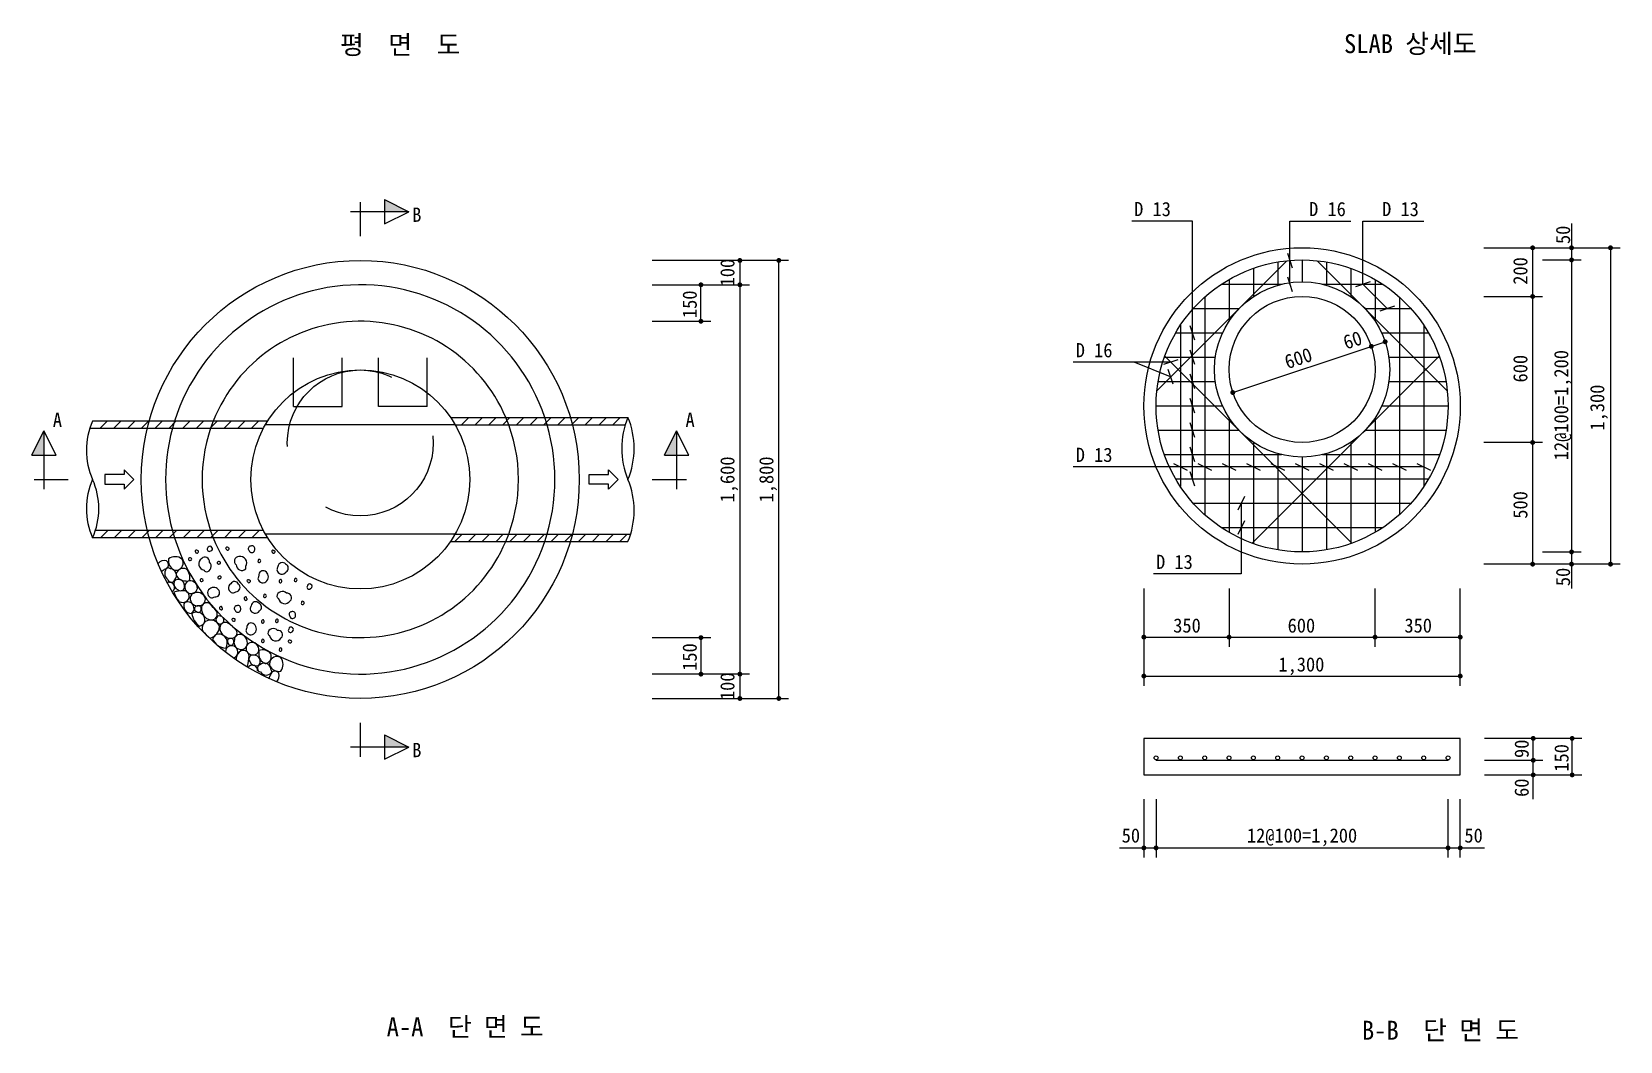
# Model space of a CAD drawing. Header units: inches. Extents: x 14 to 835, y 6 to 110.
# Drawn here: x 13.9 to 81, y 65.7 to 108.3 of the extents above; entities that cross this region are included whole.
import ezdxf
from ezdxf.enums import TextEntityAlignment as Align

# ---------------------------------------------------------------- set-up
doc = ezdxf.new("R2010")
doc.units = ezdxf.units.IN
doc.header["$MEASUREMENT"] = 0
doc.linetypes.add('HIDDEN', pattern=[9.525, 6.35, -3.175])
for name, color, linetype in [('ARHT', 8, 'Continuous'), ('COBR', 3, 'Continuous'), ('CODN', 1, 'Continuous'), ('COMM', 7, 'Continuous'), ('TEXT', 3, 'Continuous')]:
    doc.layers.add(name, color=color, linetype=linetype)
doc.styles.add('돋움', font='DotumChe.TTF')

# ---------------------------------------------------------------- blocks, each defined once
blk = doc.blocks.new('*X7')
at = {"color": 0}
for p, q in [((2192.3, 7340), (2222.3, 7370)), ((2248.8, 7340), (2278.8, 7370)), ((2305.4, 7340), (2335.4, 7370)), ((2362, 7340), (2392, 7370)), ((2418.5, 7340), (2448.5, 7370)), ((2475.1, 7340), (2505.1, 7370)), ((2531.7, 7340), (2561.7, 7370)), ((2588.2, 7340), (2618.2, 7370)), ((2644.8, 7340), (2674.8, 7370)), ((2701.4, 7340), (2731.4, 7370)), ((2757.9, 7340), (2787.9, 7370)), ((2814.5, 7340), (2844.5, 7370))]:
    blk.add_line(p, q, dxfattribs=at)
blk = doc.blocks.new('*X9')
at = {"color": 0}
for p, q in [((3648, 7325), (3678, 7355)), ((3704.6, 7325), (3734.6, 7355)), ((3761.2, 7325), (3791.2, 7355)), ((3817.8, 7325), (3847.8, 7355)), ((3874.3, 7325), (3904.3, 7355)), ((3930.9, 7325), (3960.9, 7355)), ((3987.5, 7325), (4017.5, 7355)), ((4044, 7325), (4074, 7355)), ((4100.6, 7325), (4130.6, 7355)), ((4157.2, 7325), (4187.2, 7355)), ((4213.7, 7325), (4243.7, 7355)), ((4270.3, 7325), (4300.3, 7355)), ((4326.9, 7325), (4356.9, 7355))]:
    blk.add_line(p, q, dxfattribs=at)
blk = doc.blocks.new('*X6')
at = {"color": 0}
for p, q in [((2189.7, 7790), (2219.7, 7820)), ((2246.3, 7790), (2276.3, 7820)), ((2302.9, 7790), (2332.9, 7820)), ((2359.4, 7790), (2389.4, 7820)), ((2416, 7790), (2446, 7820)), ((2472.6, 7790), (2502.6, 7820)), ((2529.1, 7790), (2559.1, 7820)), ((2585.7, 7790), (2615.7, 7820)), ((2642.3, 7790), (2672.3, 7820)), ((2698.8, 7790), (2728.8, 7820)), ((2755.4, 7790), (2785.4, 7820)), ((2812, 7790), (2842, 7820))]:
    blk.add_line(p, q, dxfattribs=at)
blk = doc.blocks.new('*X8')
at = {"color": 0}
for p, q in [((3675.5, 7805), (3705.5, 7835)), ((3732.1, 7805), (3762.1, 7835)), ((3788.6, 7805), (3818.6, 7835)), ((3845.2, 7805), (3875.2, 7835)), ((3901.8, 7805), (3931.8, 7835)), ((3958.3, 7805), (3988.3, 7835)), ((4014.9, 7805), (4044.9, 7835)), ((4071.5, 7805), (4101.5, 7835)), ((4128, 7805), (4158, 7835)), ((4184.6, 7805), (4214.6, 7835)), ((4241.2, 7805), (4271.2, 7835)), ((4297.8, 7805), (4327.8, 7835))]:
    blk.add_line(p, q, dxfattribs=at)

msp = doc.modelspace()

# ---------------------------------------------------------------- linework, layer by layer
at = {"layer": 'ARHT', "linetype": 'Continuous'}
for p, q in [((24.039, 86.385), (24.057, 86.365)), ((22.954, 84.316), (22.934, 84.334))]:
    msp.add_line(p, q, dxfattribs=at)
for centre, radius, start, end in [((21.421, 86.483), 0.0971, 122.59174, 260.39972), ((21.442, 86.524), 0.0838, 23.49975, 150.70396), ((21.462, 86.494), 0.0856, 275.20231, 47.86561), ((22.157, 86.509), 0.0575, 42.1344, 174.79769), ((22.144, 86.537), 0.0496, 206.82087, 238.45917), ((22.182, 86.506), 0.0652, 189.60028, 327.40826), ((22.206, 86.503), 0.0453, 314.01593, 97.84155), ((23.164, 86.505), 0.11, 92.92383, 225.58712), ((23.201, 86.463), 0.129, 238.78288, 14.01438), ((23.208, 86.507), 0.119, 354.01157, 114.60812), ((19.489, 85.727), 0.28, 66.13028, 149.11441), ((19.496, 85.822), 0.193, 277.09282, 56.47798), ((20.126, 85.996), 0.445, 170.12639, 243.54321), ((19.968, 85.699), 0.466, 51.61747, 126.89568), ((19.991, 85.914), 0.322, 258.63077, 359.8398), ((19.709, 85.775), 0.62, 12.82434, 27.80914), ((20.586, 86.057), 0.0569, 128.40942, 262.03187), ((20.6, 86.043), 0.0766, 32.88018, 129.84079), ((20.561, 86.114), 0.114, 278.87323, 297.79896), ((20.623, 86.06), 0.0481, 259.12938, 30.86846), ((20.865, 86.38), 0.0575, 42.1344, 174.79769), ((20.852, 86.408), 0.0496, 206.82087, 238.45917), ((20.89, 86.376), 0.0652, 189.60028, 327.40826), ((20.914, 86.374), 0.0453, 314.01593, 97.84155), ((21.237, 85.86), 0.27, 122.59174, 260.39972), ((21.227, 85.957), 0.188, 352.15845, 135.98407), ((21.253, 85.755), 0.238, 275.20231, 47.86561), ((21.374, 86.59), 0.205, 278.87323, 297.79896), ((21.801, 85.903), 0.0569, 128.40942, 262.03187), ((21.815, 85.888), 0.0766, 32.88018, 129.84079), ((21.775, 85.959), 0.114, 278.87323, 297.79896), ((21.838, 85.905), 0.0481, 259.12938, 30.86846), ((22.657, 85.979), 0.188, 91.06757, 234.89319), ((22.787, 85.823), 0.238, 179.18604, 311.84933), ((22.721, 85.906), 0.27, 326.65192, 104.4599), ((23.331, 86.529), 0.265, 202.99047, 221.91621), ((23.574, 85.941), 0.114, 152.20104, 171.12677), ((23.518, 85.967), 0.0569, 187.96813, 321.59058), ((23.521, 86.003), 0.0481, 59.13154, 190.87062), ((23.504, 85.98), 0.0766, 320.15922, 57.11982), ((24.096, 86.379), 0.0575, 42.1344, 174.79769), ((24.121, 86.376), 0.0652, 189.60028, 327.40826), ((24.145, 86.373), 0.0453, 314.01593, 97.84155), ((24.495, 85.726), 0.187, 42.1344, 174.79769), ((24.56, 85.684), 0.183, 299.29604, 66.50025), ((19.349, 85.698), 0.145, 284.83517, 285.14016), ((19.257, 85.956), 0.418, 288.03785, 308.86615), ((19.828, 85.455), 0.302, 126.42224, 235.19379), ((19.588, 85.35), 0.353, 57.57624, 80.24208), ((19.808, 85.24), 0.156, 192.38633, 341.4176), ((19.755, 85.375), 0.274, 317.40968, 85.18083), ((20.11, 84.953), 0.25, 357.56657, 138.1956), ((20.162, 85.422), 0.147, 159.46713, 187.27212), ((20.397, 85.55), 0.408, 201.05778, 273.55092), ((20.313, 85.356), 0.312, 65.5771, 157.92532), ((20.475, 85.373), 0.237, 257.09312, 292.42622), ((20.114, 85.298), 0.474, 342.30637, 46.21483), ((21.073, 85.167), 0.0569, 128.40942, 262.03187), ((21.086, 85.153), 0.0766, 32.88018, 129.84079), ((21.109, 85.169), 0.0481, 259.12938, 30.86846), ((21.367, 85.701), 0.205, 211.54083, 243.17912), ((21.827, 85.285), 0.0569, 128.40942, 262.03187), ((21.841, 85.271), 0.0766, 32.88018, 129.84079), ((21.802, 85.341), 0.114, 278.87323, 297.79896), ((21.864, 85.288), 0.0481, 259.12938, 30.86846), ((22.749, 85.702), 0.205, 343.87252, 15.51081), ((23.055, 85.135), 0.0575, 42.1344, 174.79769), ((23.104, 85.129), 0.0453, 314.01593, 97.84155), ((23.878, 85.166), 0.419, 152.20104, 171.12677), ((23.67, 85.274), 0.212, 191.87734, 324.63196), ((23.68, 85.395), 0.177, 59.13154, 190.87062), ((23.645, 85.32), 0.26, 319.68614, 60.95376), ((24.705, 85.534), 0.449, 152.20104, 171.12677), ((24.471, 85.639), 0.212, 189.60028, 327.40826), ((24.412, 85.154), 0.0481, 59.13154, 190.87062), ((24.396, 85.131), 0.0766, 320.15922, 57.11982), ((25.108, 85.141), 0.114, 152.20104, 171.12677), ((25.052, 85.166), 0.0569, 187.96813, 321.59058), ((25.055, 85.203), 0.0481, 59.13154, 190.87062), ((25.038, 85.18), 0.0766, 320.15922, 57.11982), ((19.77, 84.524), 0.567, 97.12387, 104.60405), ((19.724, 84.868), 0.22, 311.46558, 96.29197), ((19.675, 84.763), 0.203, 332.61457, 343.0162), ((20.566, 81.461), 3.277, 94.17028, 101.60226), ((21.029, 85.047), 1.183, 198.51952, 220.3999), ((20.192, 85.034), 0.282, 162.4106, 250.219), ((20.207, 84.887), 0.162, 226.89274, 19.92808), ((20.328, 84.49), 0.239, 312.32205, 90.13002), ((20.66, 84.894), 0.288, 129.80961, 241.53391), ((20.607, 84.845), 0.3, 354.77843, 116.11301), ((20.657, 84.855), 0.252, 237.80973, 351.68163), ((20.905, 84.396), 0.302, 141.81118, 262.74219), ((20.893, 84.283), 0.375, 34.9653, 126.99934), ((20.996, 84.357), 0.248, 273.48853, 34.59067), ((21.047, 85.223), 0.114, 278.87323, 297.79896), ((21.549, 84.632), 0.212, 125.36804, 258.12266), ((21.595, 84.606), 0.26, 29.04624, 130.31385), ((21.67, 84.642), 0.177, 259.12938, 30.86846), ((22.432, 84.846), 0.212, 122.59174, 260.39972), ((22.477, 84.935), 0.183, 23.49975, 150.70396), ((22.327, 85.08), 0.449, 278.87323, 297.79896), ((22.52, 84.869), 0.187, 275.20231, 47.86561), ((23.042, 85.163), 0.0496, 206.82087, 238.45917), ((23.08, 85.131), 0.0652, 189.60028, 327.40826), ((23.812, 84.466), 0.114, 152.20104, 171.12677), ((23.756, 84.492), 0.0569, 187.96813, 321.59058), ((23.758, 84.529), 0.0481, 59.13154, 190.87062), ((23.742, 84.505), 0.0766, 320.15922, 57.11982), ((24.493, 84.461), 0.238, 42.1344, 174.79769), ((24.439, 84.575), 0.205, 206.82087, 238.45917), ((24.466, 85.092), 0.114, 152.20104, 171.12677), ((24.41, 85.117), 0.0569, 187.96813, 321.59058), ((24.695, 84.435), 0.188, 314.01593, 97.84155), ((25.73, 84.841), 0.205, 152.20104, 171.12677), ((25.623, 84.889), 0.0971, 189.60028, 327.40826), ((25.634, 84.929), 0.0856, 42.1344, 174.79769), ((25.664, 84.91), 0.0838, 299.29604, 66.50025), ((20.289, 84.517), 0.287, 235.88274, 314.53234), ((20.648, 84.089), 0.319, 155.56922, 270.06402), ((20.494, 83.985), 0.273, 352.19746, 120.1117), ((20.515, 83.984), 0.252, 301.83373, 351.68163), ((20.87, 83.45), 0.37, 47.18438, 123.31019), ((20.911, 83.961), 0.129, 75.98563, 211.21712), ((20.977, 84.091), 0.265, 228.08379, 247.00953), ((20.905, 84.481), 0.387, 264.24322, 285.90616), ((20.953, 83.924), 0.11, 224.41288, 357.07617), ((20.955, 83.968), 0.119, 335.39188, 95.98843), ((21.552, 83.956), 0.47, 175.98475, 257.79414), ((21.298, 84.007), 0.215, 53.62928, 184.73434), ((19.126, 81.846), 3.277, 37.98807, 45.42005), ((21.51, 83.73), 0.239, 256.13984, 33.94782), ((21.441, 84.839), 0.419, 278.87323, 297.79896), ((21.904, 83.996), 0.0652, 122.59174, 260.39972), ((21.901, 84.02), 0.0453, 352.15845, 135.98407), ((21.935, 83.958), 0.0496, 211.54083, 243.17912), ((21.907, 83.971), 0.0575, 275.20231, 47.86561), ((22.572, 83.986), 0.11, 92.92383, 225.58712), ((22.739, 84.011), 0.265, 202.99047, 221.91621), ((22.609, 83.944), 0.129, 238.78288, 14.01438), ((22.616, 83.988), 0.119, 354.01157, 114.60812), ((22.945, 84.398), 0.0652, 122.59174, 260.39972), ((22.942, 84.422), 0.0453, 352.15845, 135.98407), ((22.948, 84.373), 0.0575, 275.20231, 47.86561), ((23.578, 83.883), 0.449, 152.20104, 171.12677), ((23.344, 83.988), 0.212, 189.60028, 327.40826), ((23.367, 84.075), 0.187, 42.1344, 174.79769), ((23.433, 84.033), 0.183, 299.29604, 66.50025), ((24.598, 84.446), 0.27, 189.60028, 327.40826), ((24.887, 83.728), 0.11, 92.92383, 225.58712), ((24.931, 83.73), 0.119, 354.01157, 114.60812), ((25.404, 84.176), 0.114, 152.20104, 171.12677), ((25.348, 84.201), 0.0569, 187.96813, 321.59058), ((25.35, 84.238), 0.0481, 59.13154, 190.87062), ((25.334, 84.215), 0.0766, 320.15922, 57.11982), ((21.443, 83.884), 0.786, 189.11553, 235.35807), ((20.956, 83.506), 0.272, 278.44495, 52.46029), ((21.44, 83.151), 0.331, 97.56553, 202.84482), ((21.472, 83.099), 0.388, 18.18955, 101.19108), ((21.304, 83.24), 0.537, 284.15881, 357.84554), ((21.865, 83.507), 0.173, 109.41915, 224.28064), ((21.865, 83.47), 0.15, 214.33318, 320.43907), ((21.73, 83.102), 0.574, 69.38927, 82.23533), ((22.088, 83.152), 0.239, 56.05218, 193.86016), ((21.855, 83.488), 0.17, 318.16744, 62.84204), ((20.204, 80.767), 3.277, 44.57994, 52.01193), ((22.415, 83.506), 0.0575, 42.1344, 174.79769), ((22.402, 83.534), 0.0496, 206.82087, 238.45917), ((22.44, 83.502), 0.0652, 189.60028, 327.40826), ((22.464, 83.5), 0.0453, 314.01593, 97.84155), ((23.369, 82.965), 0.419, 152.20104, 171.12677), ((23.172, 83.193), 0.177, 59.13154, 190.87062), ((23.137, 83.118), 0.26, 319.68614, 60.95376), ((23.721, 83.39), 0.114, 152.20104, 171.12677), ((23.665, 83.415), 0.0569, 187.96813, 321.59058), ((23.667, 83.452), 0.0481, 59.13154, 190.87062), ((23.65, 83.429), 0.0766, 320.15922, 57.11982), ((24.317, 83.417), 0.114, 152.20104, 171.12677), ((24.261, 83.443), 0.0569, 187.96813, 321.59058), ((24.263, 83.479), 0.0481, 59.13154, 190.87062), ((24.246, 83.456), 0.0766, 320.15922, 57.11982), ((24.852, 83.103), 0.0856, 42.1344, 174.79769), ((25.053, 83.752), 0.265, 202.99047, 221.91621), ((24.924, 83.686), 0.129, 238.78288, 14.01438), ((24.882, 83.084), 0.0838, 299.29604, 66.50025), ((24.052, 85.606), 3.897, 221.52867, 227.81226), ((21.832, 82.6), 0.297, 33.40294, 160.78546), ((22.127, 82.929), 0.621, 201.87762, 267.7683), ((22.314, 83.194), 0.47, 192.20586, 274.01525), ((21.802, 82.522), 0.369, 324.73763, 41.01776), ((22.282, 82.595), 0.11, 92.92383, 225.58712), ((22.449, 82.619), 0.265, 202.99047, 221.91621), ((22.319, 82.553), 0.129, 238.78288, 14.01438), ((22.326, 82.597), 0.119, 354.01157, 114.60812), ((22.365, 82.94), 0.215, 265.26566, 36.37072), ((22.839, 82.547), 0.387, 164.09384, 185.75678), ((22.754, 82.547), 0.302, 187.25781, 308.18882), ((22.715, 82.638), 0.248, 55.40933, 176.51147), ((22.641, 82.535), 0.375, 323.00066, 55.0347), ((23.162, 83.073), 0.212, 191.87734, 324.63196), ((23.213, 82.299), 0.252, 98.31837, 212.19027), ((23.204, 82.249), 0.3, 333.88699, 95.22157), ((23.721, 82.571), 0.114, 152.20104, 171.12677), ((23.665, 82.596), 0.0569, 187.96813, 321.59058), ((23.668, 82.633), 0.0481, 59.13154, 190.87062), ((23.651, 82.61), 0.0766, 320.15922, 57.11982), ((24.113, 82.895), 0.238, 42.1344, 174.79769), ((24.059, 83.009), 0.205, 206.82087, 238.45917), ((24.218, 82.879), 0.27, 189.60028, 327.40826), ((24.315, 82.869), 0.188, 314.01593, 97.84155), ((24.795, 82.591), 0.0575, 42.1344, 174.79769), ((24.782, 82.619), 0.0496, 206.82087, 238.45917), ((24.948, 83.015), 0.205, 152.20104, 171.12677), ((24.841, 83.063), 0.0971, 189.60028, 327.40826), ((24.82, 82.587), 0.0652, 189.60028, 327.40826), ((24.843, 82.585), 0.0453, 314.01593, 97.84155), ((22.343, 82.157), 0.252, 98.31837, 183.62886), ((22.343, 82.136), 0.273, 329.8883, 97.80254), ((22.361, 82.148), 0.264, 283.82604, 325.52389), ((23.009, 81.805), 0.47, 136.02366, 179.29422), ((22.848, 81.97), 0.239, 359.86998, 137.67796), ((23.252, 82.301), 0.288, 208.46609, 320.19039), ((19.819, 82.208), 3.277, 348.39774, 355.82972), ((23.245, 81.849), 0.162, 70.07192, 223.10727), ((23.311, 81.752), 0.25, 311.80439, 92.43343), ((23.731, 82.117), 0.237, 157.57378, 192.90688), ((23.908, 82.039), 0.408, 176.44908, 248.94222), ((23.656, 81.756), 0.474, 43.78517, 107.69363), ((23.715, 81.955), 0.312, 292.07468, 24.4229), ((24.272, 81.633), 0.322, 90.16019, 191.36923), ((24.134, 81.351), 0.62, 62.19085, 77.17566), ((24.472, 82.203), 0.114, 152.20104, 171.12677), ((24.415, 82.228), 0.0569, 187.96813, 321.59058), ((24.418, 82.265), 0.0481, 59.13154, 190.87062), ((24.057, 81.61), 0.466, 323.10432, 38.38253), ((24.401, 82.242), 0.0766, 320.15922, 57.11982), ((22.827, 81.622), 0.215, 328.08001, 340.18851), ((23.227, 81.365), 0.22, 353.70803, 138.53442), ((23.392, 81.834), 0.282, 199.781, 287.5894), ((23.598, 81.45), 0.156, 108.5824, 257.61367), ((23.733, 81.397), 0.274, 4.81916, 132.59032), ((23.813, 81.47), 0.302, 214.80621, 323.57776), ((23.78, 81.804), 0.147, 262.72787, 290.53287), ((24.314, 80.899), 0.418, 141.13385, 161.96214), ((24.354, 81.768), 0.445, 206.45679, 279.87361), ((24.18, 81.138), 0.193, 33.52202, 172.90718), ((23.708, 81.23), 0.353, 9.75792, 32.42376), ((24.085, 81.131), 0.28, 300.88559, 23.86972), ((24.056, 80.991), 0.145, 164.85984, 165.16483)]:
    msp.add_arc(centre, radius, start, end, dxfattribs=at)
at = {"layer": 'COBR'}
for p, q in [((61.406, 93.167), (66.895, 98.656)), ((66.508, 98.604), (66.508, 97.62)), ((67.536, 98.69), (67.536, 97.765)), ((68.176, 98.656), (73.665, 93.167)), ((68.563, 98.604), (68.563, 97.62)), ((65.481, 98.337), (65.481, 97.142)), ((69.59, 98.337), (69.59, 97.142)), ((64.129, 97.663), (66.67, 97.663)), ((64.454, 97.864), (64.454, 96.112)), ((68.401, 97.663), (70.942, 97.663)), ((70.617, 97.864), (70.617, 96.112)), ((62.942, 96.635), (64.875, 96.635)), ((63.427, 97.12), (63.427, 87.933)), ((70.196, 96.635), (72.129, 96.635)), ((71.644, 97.12), (71.644, 87.933)), ((62.4, 95.933), (62.4, 89.12)), ((72.671, 95.933), (72.671, 89.12)), ((62.198, 95.608), (64.174, 95.608)), ((70.897, 95.608), (72.873, 95.608)), ((24.958, 92.506), (24.958, 94.56)), ((27.013, 92.506), (27.013, 94.56)), ((28.553, 92.506), (28.553, 94.56)), ((30.608, 92.506), (30.608, 94.56)), ((61.725, 94.581), (63.874, 94.581)), ((69.64, 86.734), (61.743, 94.631)), ((73.328, 94.631), (65.432, 86.734)), ((71.198, 94.581), (73.346, 94.581)), ((61.459, 93.554), (63.874, 93.554)), ((71.198, 93.554), (73.612, 93.554)), ((24.958, 92.506), (27.013, 92.506)), ((30.608, 92.506), (28.553, 92.506)), ((61.373, 92.527), (64.174, 92.527)), ((64.454, 92.024), (64.454, 87.19)), ((70.617, 92.024), (70.617, 87.19)), ((70.897, 92.527), (73.699, 92.527)), ((61.459, 91.5), (64.875, 91.5)), ((70.196, 91.5), (73.612, 91.5)), ((65.481, 90.993), (65.481, 86.716)), ((69.59, 90.993), (69.59, 86.716)), ((61.725, 90.472), (66.67, 90.472)), ((66.508, 90.515), (66.508, 86.45)), ((67.536, 90.37), (67.536, 86.364)), ((68.401, 90.472), (73.346, 90.472)), ((68.563, 90.515), (68.563, 86.45)), ((62.198, 89.445), (72.873, 89.445)), ((62.942, 88.418), (72.129, 88.418)), ((64.129, 87.391), (70.942, 87.391)), ((61.373, 77.569), (73.699, 77.569))]:
    msp.add_line(p, q, dxfattribs=at)
for centre in [(61.373, 77.671), (62.4, 77.671), (63.427, 77.671), (64.454, 77.671), (65.481, 77.671), (66.508, 77.671), (67.536, 77.671), (68.563, 77.671), (69.59, 77.671), (70.617, 77.671), (70.617, 77.671), (71.644, 77.671), (72.671, 77.671), (73.699, 77.671)]:
    msp.add_circle(centre, 0.0822, dxfattribs=at)
at = {"layer": 'CODN', "linetype": 'Continuous'}
for p, q in [((62.913, 100.333), (60.346, 100.333)), ((62.913, 89.445), (62.913, 100.333)), ((67.022, 100.333), (69.59, 100.333)), ((67.022, 97.663), (67.022, 100.333)), ((70.103, 97.663), (70.103, 100.333)), ((70.103, 100.333), (72.671, 100.333)), ((78.912, 100.23), (78.912, 84.823)), ((45.861, 98.669), (40.109, 98.669)), ((43.807, 98.669), (43.807, 80.18)), ((45.45, 80.18), (45.45, 98.669)), ((66.919, 98.976), (67.125, 98.36)), ((75.214, 99.203), (80.966, 99.203)), ((77.268, 99.203), (77.268, 85.85)), ((77.679, 98.69), (79.323, 98.69)), ((80.555, 99.203), (80.555, 85.85)), ((66.919, 97.971), (67.125, 97.354)), ((40.109, 97.642), (44.217, 97.642)), ((42.163, 96.101), (42.163, 97.642)), ((70.412, 97.765), (69.795, 97.56)), ((71.131, 96.635), (70.103, 97.663)), ((71.439, 96.738), (70.823, 96.533)), ((75.214, 97.149), (77.679, 97.149)), ((40.109, 96.101), (42.574, 96.101)), ((63.016, 95.3), (62.811, 95.916)), ((64.612, 93.093), (71.044, 95.237)), ((63.016, 94.273), (62.811, 94.889)), ((61.989, 94.376), (57.88, 94.376)), ((61.989, 93.759), (60.448, 94.376)), ((62.297, 94.478), (61.681, 94.273)), ((62.092, 93.451), (61.886, 94.068)), ((63.016, 93.246), (62.811, 93.862)), ((63.016, 92.219), (62.811, 92.835)), ((63.016, 91.191), (62.811, 91.808)), ((63.016, 90.164), (62.811, 90.781)), ((77.679, 90.986), (75.214, 90.986)), ((72.671, 89.959), (57.88, 89.959)), ((62.109, 90.104), (62.69, 89.814)), ((63.136, 90.104), (63.718, 89.814)), ((64.164, 90.104), (64.745, 89.814)), ((65.191, 90.104), (65.772, 89.814)), ((66.218, 90.104), (66.799, 89.814)), ((67.245, 90.104), (67.826, 89.814)), ((68.272, 90.104), (68.853, 89.814)), ((69.299, 90.104), (69.88, 89.814)), ((70.327, 90.104), (70.908, 89.814)), ((71.354, 90.104), (71.935, 89.814)), ((72.381, 90.104), (72.962, 89.814)), ((63.016, 89.137), (62.811, 89.753)), ((65.113, 88.709), (64.822, 88.128)), ((64.968, 88.418), (64.968, 85.439)), ((65.113, 87.682), (64.822, 87.1)), ((80.966, 85.85), (75.214, 85.85)), ((77.679, 86.364), (79.323, 86.364)), ((64.968, 85.439), (61.27, 85.439)), ((60.859, 84.823), (60.859, 80.715)), ((64.454, 84.823), (64.454, 82.358)), ((70.617, 82.358), (70.617, 84.823)), ((74.212, 80.715), (74.212, 84.823)), ((40.109, 82.748), (42.574, 82.748)), ((42.163, 82.748), (42.163, 81.207)), ((60.859, 82.769), (74.212, 82.769)), ((44.217, 81.207), (40.109, 81.207)), ((60.859, 81.125), (74.212, 81.125)), ((40.109, 80.18), (45.861, 80.18)), ((79.348, 78.493), (75.239, 78.493)), ((77.294, 75.925), (77.294, 78.493)), ((78.937, 76.952), (78.937, 78.493)), ((75.239, 77.569), (77.704, 77.569)), ((75.239, 76.952), (79.348, 76.952)), ((60.859, 75.925), (60.859, 73.46)), ((61.373, 75.925), (61.373, 73.46)), ((73.699, 73.46), (73.699, 75.925)), ((74.212, 73.46), (74.212, 75.925)), ((59.832, 73.871), (75.239, 73.871))]:
    msp.add_line(p, q, dxfattribs=at)
at = {"layer": 'CODN', "linetype": 'Continuous', "const_width": 0.103}
for points in [[(77.217, 99.203, 1), (77.32, 99.203, 1)], [(78.86, 99.203, 1), (78.963, 99.203, 1)], [(80.504, 99.203, 1), (80.607, 99.203, 1)], [(43.755, 98.669, 1), (43.858, 98.669, 1)], [(45.399, 98.669, 1), (45.501, 98.669, 1)], [(78.86, 98.69, 1), (78.963, 98.69, 1)], [(42.112, 97.642, 1), (42.214, 97.642, 1)], [(43.755, 97.642, 1), (43.858, 97.642, 1)], [(77.217, 97.149, 1), (77.32, 97.149, 1)], [(42.112, 96.101, 1), (42.214, 96.101, 1)], [(70.992, 95.237, 1), (71.095, 95.237, 1)], [(70.408, 95.042, 1), (70.51, 95.042, 1)], [(64.561, 93.093, 1), (64.664, 93.093, 1)], [(77.217, 90.986, 1), (77.32, 90.986, 1)], [(77.217, 85.85, 1), (77.32, 85.85, 1)], [(78.86, 86.364, 1), (78.963, 86.364, 1)], [(78.86, 85.85, 1), (78.963, 85.85, 1)], [(80.504, 85.85, 1), (80.607, 85.85, 1)], [(42.112, 82.748, 1), (42.214, 82.748, 1)], [(60.808, 82.769, 1), (60.91, 82.769, 1)], [(64.403, 82.769, 1), (64.505, 82.769, 1)], [(70.566, 82.769, 1), (70.668, 82.769, 1)], [(74.161, 82.769, 1), (74.263, 82.769, 1)], [(42.112, 81.207, 1), (42.214, 81.207, 1)], [(43.755, 81.207, 1), (43.858, 81.207, 1)], [(60.808, 81.125, 1), (60.91, 81.125, 1)], [(74.161, 81.125, 1), (74.263, 81.125, 1)], [(43.755, 80.18, 1), (43.858, 80.18, 1)], [(45.399, 80.18, 1), (45.501, 80.18, 1)], [(77.242, 78.493, 1), (77.345, 78.493, 1)], [(78.886, 78.493, 1), (78.988, 78.493, 1)], [(77.242, 77.569, 1), (77.345, 77.569, 1)], [(77.242, 76.952, 1), (77.345, 76.952, 1)], [(78.886, 76.952, 1), (78.988, 76.952, 1)], [(60.808, 73.871, 1), (60.91, 73.871, 1)], [(61.321, 73.871, 1), (61.424, 73.871, 1)], [(73.647, 73.871, 1), (73.75, 73.871, 1)], [(74.161, 73.871, 1), (74.263, 73.871, 1)]]:
    msp.add_lwpolyline(points, format="xyb", close=True, dxfattribs=at)
at = {"layer": 'COMM'}
for p, q in [((29.837, 100.723), (27.372, 100.723)), ((27.783, 101.134), (27.783, 99.696)), ((28.81, 101.237), (29.837, 100.723)), ((28.81, 101.237), (28.81, 100.21)), ((28.81, 100.21), (29.837, 100.723)), ((23.873, 91.89), (16.484, 91.89)), ((31.591, 92.044), (39.082, 92.044)), ((13.916, 90.452), (14.43, 91.479)), ((14.43, 91.479), (14.43, 89.014)), ((14.943, 90.452), (14.43, 91.479)), ((23.695, 91.582), (16.373, 91.582)), ((31.786, 91.736), (23.78, 91.736)), ((31.786, 91.736), (38.97, 91.736)), ((40.622, 90.452), (41.136, 91.479)), ((41.136, 91.479), (41.136, 89.014)), ((41.65, 90.452), (41.136, 91.479)), ((13.916, 90.452), (14.943, 90.452)), ((40.622, 90.452), (41.65, 90.452)), ((14.019, 89.425), (15.457, 89.425)), ((16.998, 89.63), (16.998, 89.219)), ((17.819, 89.63), (16.998, 89.63)), ((16.998, 89.219), (17.819, 89.219)), ((18.23, 89.425), (17.819, 89.836)), ((17.819, 89.836), (17.819, 89.63)), ((17.819, 89.014), (18.23, 89.425)), ((17.819, 89.219), (17.819, 89.014)), ((37.438, 89.219), (37.438, 89.63)), ((37.438, 89.63), (38.26, 89.63)), ((38.26, 89.219), (37.438, 89.219)), ((38.26, 89.63), (38.26, 89.836)), ((38.26, 89.836), (38.671, 89.425)), ((38.671, 89.425), (38.26, 89.014)), ((38.26, 89.014), (38.26, 89.219)), ((40.109, 89.425), (41.547, 89.425)), ((23.695, 87.268), (16.595, 87.268)), ((23.873, 86.96), (16.484, 86.96)), ((31.786, 87.114), (23.78, 87.114)), ((31.591, 86.805), (39.082, 86.805)), ((31.786, 87.114), (39.193, 87.114)), ((27.783, 79.153), (27.783, 77.715)), ((28.81, 78.64), (29.837, 78.126)), ((28.81, 78.64), (28.81, 77.612)), ((74.212, 78.493), (60.859, 78.493)), ((60.859, 78.493), (60.859, 76.952)), ((74.212, 76.952), (74.212, 78.493)), ((29.837, 78.126), (27.372, 78.126)), ((28.81, 77.612), (29.837, 78.126)), ((60.859, 76.952), (74.212, 76.952))]:
    msp.add_line(p, q, dxfattribs=at)
for centre, radius in [((27.783, 89.425), 9.244), ((67.536, 92.527), 6.677), ((67.536, 92.527), 6.163), ((67.536, 94.068), 3.698), ((67.536, 94.068), 3.081), ((27.783, 89.425), 4.622)]:
    msp.add_circle(centre, radius, dxfattribs=at)
at = {"layer": 'COMM', "linetype": 'HIDDEN'}
msp.add_circle((27.783, 90.965), 3.081, dxfattribs=at)
at = {"layer": 'COMM'}
for radius, start, end in [(8.217, 18.58735, 162.5424), (6.677, 23.09817, 158.33182), (8.217, 197.4576, 341.41265), (6.677, 201.66818, 336.90183)]:
    msp.add_arc((27.783, 89.425), radius, start, end, dxfattribs=at)
at = {"layer": 'COMM', "linetype": 'Continuous'}
for centre, radius, start, end in [((19.253, 90.657), 3.031, 156.0062, 203.9938), ((42.225, 90.734), 3.405, 157.38014, 202.61986), ((35.939, 90.734), 3.405, 337.38014, 22.61986), ((19.253, 88.192), 3.031, 156.0062, 203.9938), ((13.715, 88.192), 3.031, 336.0062, 23.9938), ((35.939, 88.115), 3.405, 337.38014, 22.61986)]:
    msp.add_arc(centre, radius, start, end, dxfattribs=at)
at = {"layer": 'COMM', "linetype": 'HIDDEN'}
for radius, start, end in [(8.217, 162.5424, 197.4576), (6.677, 158.33182, 201.66818), (6.677, 336.90183, 23.09817), (8.217, 341.41265, 18.58735)]:
    msp.add_arc((27.783, 89.425), radius, start, end, dxfattribs=at)
at = {"layer": 'COMM'}
for points in [[(28.81, 100.723), (29.837, 100.723), (28.81, 101.237)], [(14.43, 90.452), (14.43, 91.479), (13.916, 90.452)], [(41.136, 90.452), (41.136, 91.479), (40.622, 90.452)], [(28.81, 78.126), (29.837, 78.126), (28.81, 78.64)]]:
    msp.add_solid(points, dxfattribs=at)

# ---------------------------------------------------------------- block references
at = {"layer": 'ARHT', "linetype": 'Continuous', "xscale": 0.01027156710625552, "yscale": 0.01027156710625552, "zscale": 0.01027156710625552}
for name in ['*X6', '*X8', '*X7', '*X9']:
    msp.add_blockref(name, (-5.702, 11.566), dxfattribs=at)

# ---------------------------------------------------------------- texts
at = {"layer": 'TEXT', "style": '돋움'}
for s, height, p in [('평  면  도', 0.8, (29.47, 107.375)), ('350', 0.6, (62.68, 82.96)), ('600', 0.6, (67.508, 82.96)), ('350', 0.6, (72.438, 82.96)), ('1,300', 0.6, (67.508, 81.317)), ('50', 0.6, (60.31, 74.096)), ('12@100=1,200', 0.6, (67.536, 74.096)), ('50', 0.6, (74.777, 74.096)), ('A-A  단 면 도', 0.8, (32.213, 65.918))]:
    msp.add_text(s, height=height, dxfattribs=at).set_placement(p, align=Align.CENTER)
for s, height, p in [('SLAB 상세도', 0.8, (74.904, 107.421)), ('D 16', 0.6, (69.384, 100.539)), ('D 13', 0.6, (72.466, 100.539)), ('B-B  단 면 도', 0.8, (76.695, 65.773))]:
    msp.add_text(s, height=height, dxfattribs=at).set_placement(p, align=Align.RIGHT)
for s, p in [('B', (29.975, 100.299)), ('D 13', (60.448, 100.539)), ('D 16', (57.983, 94.581)), ('A', (14.805, 91.642)), ('A', (41.511, 91.642)), ('D 13', (57.983, 90.164)), ('D 13', (61.373, 85.645)), ('B', (29.975, 77.701))]:
    msp.add_text(s, height=0.6, dxfattribs=at).set_placement(p)
for s, rotation, p in [('50', 90, (78.849, 99.75)), ('100', 90, (43.578, 98.156)), ('200', 90, (77.048, 98.226)), ('150', 90, (41.986, 96.82)), ('60', 18.43495, (69.762, 95.026)), ('600', 18.43495, (67.471, 94.262)), ('600', 90, (77.048, 94.101)), ('12@100=1,200', 90, (78.774, 92.561)), ('1,300', 90, (80.294, 92.458)), ('1,600', 90, (43.578, 89.425)), ('1,800', 90, (45.222, 89.425)), ('500', 90, (77.048, 88.349)), ('50', 90, (78.849, 85.309)), ('150', 90, (41.986, 81.928)), ('100', 90, (43.578, 80.694)), ('90', 90, (77.102, 78.055)), ('150', 90, (78.785, 77.671)), ('60', 90, (77.102, 76.412))]:
    msp.add_text(s, height=0.6, rotation=rotation, dxfattribs=at).set_placement(p, align=Align.CENTER)

doc.saveas('drawing.dxf')
